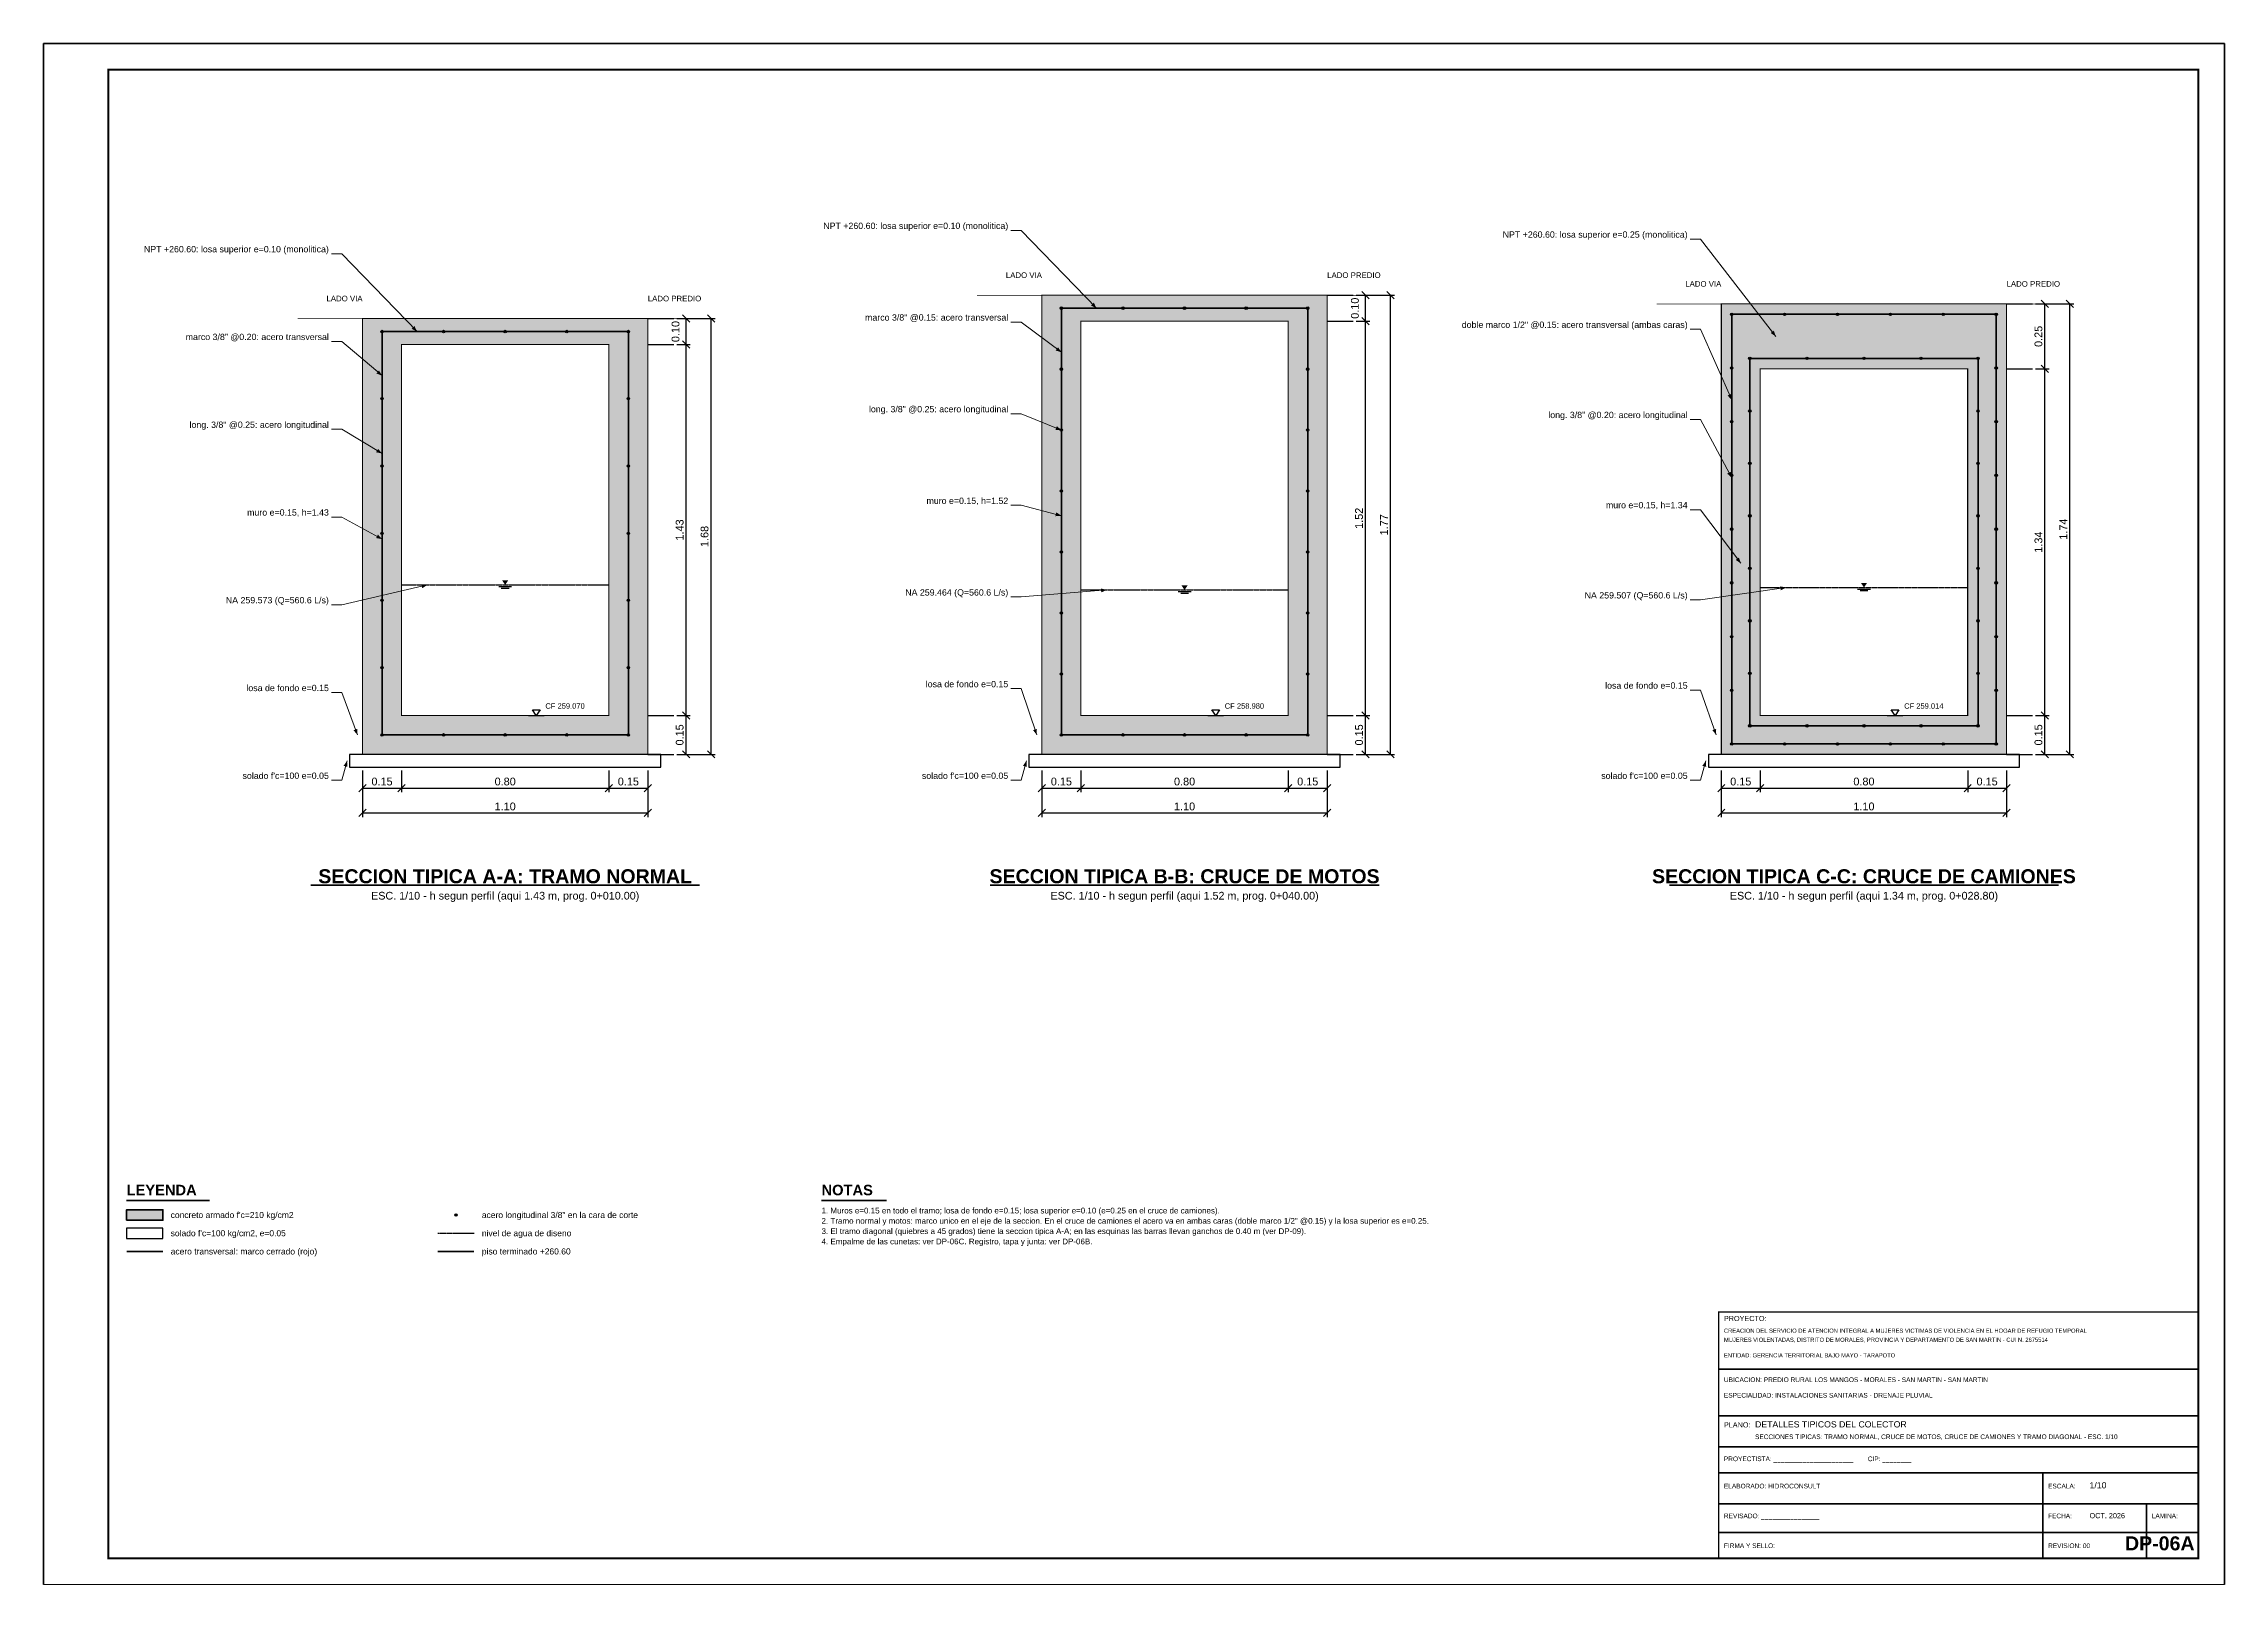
# Paper-space layout 'DP-06A' of a CAD drawing. Header units: metres, sheet in millimetres. Extents: x 0 to 841, y 0 to 594.
# The model-space entities are those that its viewports show. They can reach past a viewport. Long polylines and large blocks are cut down to what shows.
import ezdxf
from ezdxf.enums import TextEntityAlignment as Align

# ---------------------------------------------------------------- set-up
doc = ezdxf.new("R2010")
doc.units = ezdxf.units.M
doc.header["$LTSCALE"] = 0.25
doc.linetypes.add('DASHED', pattern=[1.524, 1.27, -0.254])
for name, color, linetype, lineweight in [('ACERO', 1, 'CONTINUOUS', 35), ('AGUA', 150, 'DASHED', 25), ('CONCRETO', 250, 'CONTINUOUS', 50), ('COTAS', 94, 'CONTINUOUS', 18), ('LLAMADAS', 30, 'CONTINUOUS', 18), ('MARCO', 7, 'CONTINUOUS', 50), ('ROTULO', 7, 'CONTINUOUS', 35), ('TERRENO', 7, 'CONTINUOUS', 30), ('TITULOS', 160, 'CONTINUOUS', 35)]:
    doc.layers.add(name, color=color, linetype=linetype, lineweight=lineweight)
for name, color, linetype in [('ACERO-PUNTOS', 5, 'CONTINUOUS'), ('AGUA-SIMBOLO', 150, 'CONTINUOUS'), ('GUITARRA', 8, 'CONTINUOUS'), ('LEYENDA', 7, 'CONTINUOUS'), ('NIVELES', 7, 'CONTINUOUS'), ('ROTULO-TEXTO', 7, 'CONTINUOUS'), ('SOLADO', 8, 'CONTINUOUS'), ('TEXTOS', 7, 'CONTINUOUS'), ('TEXTOS-NOTAS', 7, 'CONTINUOUS')]:
    doc.layers.add(name, color=color, linetype=linetype)
doc.layers.add('CONCRETO-ACHURADO', color=8, linetype='CONTINUOUS', true_color=0xe2e2e2)
doc.styles.get("Standard").update_dxf_attribs({"font": 'arial.ttf'})
doc.styles.add('TITULOS', font='arialbd.ttf')
doc.dimstyles.new('COT-10', dxfattribs={"dimscale": 0.01, "dimtxt": 3, "dimasz": 2.2, "dimexe": 1.6, "dimexo": 1.2, "dimgap": 1, "dimtad": 1, "dimzin": 0, "dimdsep": 46, "dimtxsty": 'Standard', "dimtsz": 1.4, "dimcen": 2.5, "dimclrd": 256, "dimclre": 256, "dimclrt": 7, "dimazin": 3, "dimtfac": 1, "dimtmove": 0, "dimatfit": 3})

# ---------------------------------------------------------------- blocks, each defined once
blk = doc.blocks.new('ACERO-38')
at = {"layer": 'ACERO-PUNTOS'}
h = blk.add_hatch(color=5, dxfattribs=at)
h.dxf.hatch_style = 1
h.paths.add_polyline_path([(-0.00475, 0, 1), (0.00475, 0, 1)])
at = {"layer": 'ACERO-PUNTOS', "color": 5}
blk.add_circle((0, 0), 0.00475, dxfattribs=at)
blk = doc.blocks.new('SIMB-AGUA')
at = {"layer": 'AGUA-SIMBOLO'}
for p, q in [((-2.5, -0.6), (2.5, -0.6)), ((-1.5, -1.2), (1.5, -1.2))]:
    blk.add_line(p, q, dxfattribs=at)
blk.add_solid([(0, 0), (-1.2, 1.8), (1.2, 1.8)], dxfattribs=at)
blk = doc.blocks.new('SIMB-NIVEL')
at = {"layer": 'NIVELES'}
blk.add_line((-3, 0), (3, 0), dxfattribs=at)
blk.add_lwpolyline([(0, 0), (-1.5, 2.2), (1.5, 2.2)], close=True, dxfattribs=at)
blk = doc.blocks.new('_OBLIQUE')
at = {"color": 0, "linetype": 'BYBLOCK'}
blk.add_line((-0.5, -0.5), (0.5, 0.5), dxfattribs=at)
blk = doc.blocks.new('*D116')
for p, q in [((349188.662, 9281644.4764), (349188.714, 9281644.4764)), ((349188.698, 9281643.14), (349188.698, 9281644.4764)), ((349188.662, 9281643.14), (349188.714, 9281643.14))]:
    blk.add_line(p, q)
at = {"layer": 'Defpoints'}
for p in [(349188.65, 9281644.4764), (349188.65, 9281643.14), (349188.698, 9281643.14)]:
    blk.add_point(p, dxfattribs=at)
at = {"layer": 'COTAS', "xscale": 0.027999999999999997, "yscale": 0.027999999999999997, "rotation": 90}
for p in [(349188.698, 9281644.4764), (349188.698, 9281643.14)]:
    blk.add_blockref('_OBLIQUE', p, dxfattribs=at)
at = {"layer": 'COTAS', "color": 7, "insert": (349188.673, 9281643.8082), "char_height": 0.03, "attachment_point": 5, "rotation": 90}
blk.add_mtext('1.34', dxfattribs=at)
blk = doc.blocks.new('*D117')
for p, q in [((349188.662, 9281644.7264), (349188.714, 9281644.7264)), ((349188.698, 9281644.4764), (349188.698, 9281644.7264)), ((349188.662, 9281644.4764), (349188.714, 9281644.4764))]:
    blk.add_line(p, q)
at = {"layer": 'Defpoints'}
for p in [(349188.65, 9281644.7264), (349188.65, 9281644.4764), (349188.698, 9281644.4764)]:
    blk.add_point(p, dxfattribs=at)
at = {"layer": 'COTAS', "xscale": 0.027999999999999997, "yscale": 0.027999999999999997, "rotation": 90}
for p in [(349188.698, 9281644.7264), (349188.698, 9281644.4764)]:
    blk.add_blockref('_OBLIQUE', p, dxfattribs=at)
at = {"layer": 'COTAS', "color": 7, "insert": (349188.673, 9281644.6014), "char_height": 0.03, "attachment_point": 5, "rotation": 90}
blk.add_mtext('0.25', dxfattribs=at)
blk = doc.blocks.new('*D118')
for p, q in [((349188.662, 9281644.7264), (349188.81, 9281644.7264)), ((349188.794, 9281642.99), (349188.794, 9281644.7264)), ((349188.662, 9281642.99), (349188.81, 9281642.99))]:
    blk.add_line(p, q)
at = {"layer": 'Defpoints'}
for p in [(349188.65, 9281644.7264), (349188.65, 9281642.99), (349188.794, 9281642.99)]:
    blk.add_point(p, dxfattribs=at)
at = {"layer": 'COTAS', "xscale": 0.027999999999999997, "yscale": 0.027999999999999997, "rotation": 90}
for p in [(349188.794, 9281644.7264), (349188.794, 9281642.99)]:
    blk.add_blockref('_OBLIQUE', p, dxfattribs=at)
at = {"layer": 'COTAS', "color": 7, "insert": (349188.769, 9281643.8582), "char_height": 0.03, "attachment_point": 5, "rotation": 90}
blk.add_mtext('1.74', dxfattribs=at)

msp = doc.modelspace()

# ---------------------------------------------------------------- hatches: boundary and pattern name
at = {"layer": 'CONCRETO-ACHURADO', "true_color": 0xe2e2e2}
h = msp.add_hatch(color=7, dxfattribs=at)
h.dxf.hatch_style = 1
h.paths.add_polyline_path([(349184.83, 9281644.66), (349185.93, 9281644.66), (349185.93, 9281644.76), (349184.83, 9281644.76)])
h = msp.add_hatch(color=7, dxfattribs=at)
h.dxf.hatch_style = 1
h.paths.add_polyline_path([(349187.45, 9281644.4764), (349188.55, 9281644.4764), (349188.55, 9281644.7264), (349187.45, 9281644.7264)])
h = msp.add_hatch(color=7, dxfattribs=at)
h.dxf.hatch_style = 1
h.paths.add_polyline_path([(349182.21, 9281644.57), (349183.31, 9281644.57), (349183.31, 9281644.67), (349182.21, 9281644.67)])
h = msp.add_hatch(color=7, dxfattribs=at)
h.dxf.hatch_style = 1
h.paths.add_polyline_path([(349184.83, 9281643.14), (349184.98, 9281643.14), (349184.98, 9281644.66), (349184.83, 9281644.66)])
h = msp.add_hatch(color=7, dxfattribs=at)
h.dxf.hatch_style = 1
h.paths.add_polyline_path([(349185.78, 9281643.14), (349185.93, 9281643.14), (349185.93, 9281644.66), (349185.78, 9281644.66)])
h = msp.add_hatch(color=7, dxfattribs=at)
h.dxf.hatch_style = 1
h.paths.add_polyline_path([(349182.21, 9281643.14), (349182.36, 9281643.14), (349182.36, 9281644.57), (349182.21, 9281644.57)])
h = msp.add_hatch(color=7, dxfattribs=at)
h.dxf.hatch_style = 1
h.paths.add_polyline_path([(349183.16, 9281643.14), (349183.31, 9281643.14), (349183.31, 9281644.57), (349183.16, 9281644.57)])
h = msp.add_hatch(color=7, dxfattribs=at)
h.dxf.hatch_style = 1
h.paths.add_polyline_path([(349187.45, 9281643.14), (349187.6, 9281643.14), (349187.6, 9281644.4764), (349187.45, 9281644.4764)])
h = msp.add_hatch(color=7, dxfattribs=at)
h.dxf.hatch_style = 1
h.paths.add_polyline_path([(349188.4, 9281643.14), (349188.55, 9281643.14), (349188.55, 9281644.4764), (349188.4, 9281644.4764)])
h = msp.add_hatch(color=7, dxfattribs=at)
h.dxf.hatch_style = 1
h.paths.add_polyline_path([(349182.21, 9281642.99), (349183.31, 9281642.99), (349183.31, 9281643.14), (349182.21, 9281643.14)])
h = msp.add_hatch(color=7, dxfattribs=at)
h.dxf.hatch_style = 1
h.paths.add_polyline_path([(349184.83, 9281642.99), (349185.93, 9281642.99), (349185.93, 9281643.14), (349184.83, 9281643.14)])
h = msp.add_hatch(color=7, dxfattribs=at)
h.dxf.hatch_style = 1
h.paths.add_polyline_path([(349187.45, 9281642.99), (349188.55, 9281642.99), (349188.55, 9281643.14), (349187.45, 9281643.14)])
h = msp.add_hatch(color=7, dxfattribs=at)
h.dxf.hatch_style = 1
h.paths.add_polyline_path([(349181.3, 9281641.194), (349181.44, 9281641.194), (349181.44, 9281641.234), (349181.3, 9281641.234)])

# ---------------------------------------------------------------- linework, layer by layer
at = {"layer": 'ACERO'}
for points in [[(349184.905, 9281643.065), (349185.855, 9281643.065), (349185.855, 9281644.71), (349184.905, 9281644.71)], [(349182.285, 9281643.065), (349183.235, 9281643.065), (349183.235, 9281644.62), (349182.285, 9281644.62)], [(349187.49, 9281643.03), (349188.51, 9281643.03), (349188.51, 9281644.6864), (349187.49, 9281644.6864)], [(349187.56, 9281643.1), (349188.44, 9281643.1), (349188.44, 9281644.5164), (349187.56, 9281644.5164)]]:
    msp.add_lwpolyline(points, close=True, dxfattribs=at)
at = {"layer": 'ACERO', "const_width": 0.007}
msp.add_lwpolyline([(349181.3, 9281641.0736), (349181.44, 9281641.0736)], dxfattribs=at)
at = {"layer": 'AGUA'}
for p, q in [((349182.36, 9281643.643), (349183.16, 9281643.643)), ((349184.98, 9281643.6238), (349185.78, 9281643.6238)), ((349187.6, 9281643.6332), (349188.4, 9281643.6332)), ((349182.5, 9281641.1438), (349182.64, 9281641.1438))]:
    msp.add_line(p, q, dxfattribs=at)
at = {"layer": 'CONCRETO', "const_width": 0.004}
for points in [[(349184.83, 9281642.99), (349185.93, 9281642.99), (349185.93, 9281644.76), (349184.83, 9281644.76)], [(349187.45, 9281642.99), (349188.55, 9281642.99), (349188.55, 9281644.7264), (349187.45, 9281644.7264)], [(349182.21, 9281642.99), (349183.31, 9281642.99), (349183.31, 9281644.67), (349182.21, 9281644.67)], [(349184.98, 9281643.14), (349185.78, 9281643.14), (349185.78, 9281644.66), (349184.98, 9281644.66)], [(349182.36, 9281643.14), (349183.16, 9281643.14), (349183.16, 9281644.57), (349182.36, 9281644.57)], [(349187.6, 9281643.14), (349188.4, 9281643.14), (349188.4, 9281644.4764), (349187.6, 9281644.4764)]]:
    msp.add_lwpolyline(points, close=True, dxfattribs=at)
at = {"layer": 'CONCRETO'}
msp.add_lwpolyline([(349181.3, 9281641.194), (349181.44, 9281641.194), (349181.44, 9281641.234), (349181.3, 9281641.234)], close=True, dxfattribs=at)
at = {"layer": 'GUITARRA'}
for p, q in [((349185.93, 9281644.76), (349186.03, 9281644.76)), ((349188.55, 9281644.7264), (349188.65, 9281644.7264)), ((349183.31, 9281644.67), (349183.41, 9281644.67)), ((349185.93, 9281644.66), (349186.03, 9281644.66)), ((349183.31, 9281644.57), (349183.41, 9281644.57)), ((349188.55, 9281644.4764), (349188.65, 9281644.4764)), ((349183.31, 9281643.14), (349183.41, 9281643.14)), ((349185.93, 9281643.14), (349186.03, 9281643.14)), ((349188.55, 9281643.14), (349188.65, 9281643.14)), ((349183.31, 9281642.99), (349183.41, 9281642.99)), ((349185.93, 9281642.99), (349186.03, 9281642.99)), ((349188.55, 9281642.99), (349188.65, 9281642.99))]:
    msp.add_line(p, q, dxfattribs=at)
at = {"layer": 'LLAMADAS'}
for p, q in [((349184.71, 9281645.01), (349184.75, 9281645.01)), ((349184.75, 9281645.01), (349185.04, 9281644.71)), ((349187.33, 9281644.9764), (349187.37, 9281644.9764)), ((349187.37, 9281644.9764), (349187.66, 9281644.6014)), ((349182.09, 9281644.92), (349182.13, 9281644.92)), ((349182.13, 9281644.92), (349182.42, 9281644.62)), ((349184.71, 9281644.6567), (349184.75, 9281644.6567)), ((349184.75, 9281644.6567), (349184.905, 9281644.54)), ((349187.33, 9281644.6287), (349187.37, 9281644.6287)), ((349187.37, 9281644.6287), (349187.49, 9281644.3564)), ((349182.09, 9281644.5817), (349182.13, 9281644.5817)), ((349182.13, 9281644.5817), (349182.285, 9281644.45)), ((349184.71, 9281644.3033), (349184.75, 9281644.3033)), ((349184.75, 9281644.3033), (349184.905, 9281644.24)), ((349187.33, 9281644.2809), (349187.37, 9281644.2809)), ((349187.37, 9281644.2809), (349187.49, 9281644.0564)), ((349182.09, 9281644.2433), (349182.13, 9281644.2433)), ((349182.13, 9281644.2433), (349182.285, 9281644.15)), ((349184.71, 9281643.95), (349184.75, 9281643.95)), ((349184.75, 9281643.95), (349184.905, 9281643.91)), ((349182.09, 9281643.905), (349182.13, 9281643.905)), ((349182.13, 9281643.905), (349182.285, 9281643.82)), ((349187.33, 9281643.9332), (349187.37, 9281643.9332)), ((349187.37, 9281643.9332), (349187.525, 9281643.7264)), ((349182.13, 9281643.5667), (349182.46, 9281643.643)), ((349184.75, 9281643.5967), (349185.08, 9281643.6238)), ((349187.37, 9281643.5855), (349187.7, 9281643.6332)), ((349182.09, 9281643.5667), (349182.13, 9281643.5667)), ((349184.71, 9281643.5967), (349184.75, 9281643.5967)), ((349187.33, 9281643.5855), (349187.37, 9281643.5855)), ((349182.09, 9281643.2283), (349182.13, 9281643.2283)), ((349182.13, 9281643.2283), (349182.19, 9281643.065)), ((349184.71, 9281643.2433), (349184.75, 9281643.2433)), ((349184.75, 9281643.2433), (349184.81, 9281643.065)), ((349187.33, 9281643.2377), (349187.37, 9281643.2377)), ((349187.37, 9281643.2377), (349187.43, 9281643.065)), ((349182.13, 9281642.89), (349182.15, 9281642.965)), ((349184.75, 9281642.89), (349184.77, 9281642.965)), ((349187.37, 9281642.89), (349187.39, 9281642.965)), ((349182.09, 9281642.89), (349182.13, 9281642.89)), ((349184.71, 9281642.89), (349184.75, 9281642.89)), ((349187.33, 9281642.89), (349187.37, 9281642.89))]:
    msp.add_line(p, q, dxfattribs=at)
for points in [[(349185.04, 9281644.71), (349185.0302, 9281644.7312), (349185.0192, 9281644.7205)], [(349182.42, 9281644.62), (349182.4102, 9281644.6412), (349182.3992, 9281644.6305)], [(349187.66, 9281644.6014), (349187.6526, 9281644.6235), (349187.6405, 9281644.6141)], [(349184.905, 9281644.54), (349184.8921, 9281644.5594), (349184.8828, 9281644.5471)], [(349182.285, 9281644.45), (349182.2732, 9281644.4701), (349182.2632, 9281644.4584)], [(349187.49, 9281644.3564), (349187.4882, 9281644.3796), (349187.4741, 9281644.3734)], [(349184.905, 9281644.24), (349184.8875, 9281644.2554), (349184.8817, 9281644.2412)], [(349182.285, 9281644.15), (349182.2701, 9281644.1679), (349182.2622, 9281644.1548)], [(349187.49, 9281644.0564), (349187.4864, 9281644.0794), (349187.4728, 9281644.0722)], [(349184.905, 9281643.91), (349184.8856, 9281643.923), (349184.8818, 9281643.908)], [(349182.285, 9281643.82), (349182.2694, 9281643.8373), (349182.262, 9281643.8238)], [(349187.525, 9281643.7264), (349187.518, 9281643.7486), (349187.5056, 9281643.7394)], [(349182.46, 9281643.643), (349182.4368, 9281643.6455), (349182.4403, 9281643.6305)], [(349185.08, 9281643.6238), (349185.0574, 9281643.6296), (349185.0587, 9281643.6143)], [(349187.7, 9281643.6332), (349187.6771, 9281643.6377), (349187.6793, 9281643.6225)], [(349182.19, 9281643.065), (349182.1896, 9281643.0883), (349182.1752, 9281643.083)], [(349184.81, 9281643.065), (349184.8103, 9281643.0883), (349184.7957, 9281643.0834)], [(349187.43, 9281643.065), (349187.4301, 9281643.0883), (349187.4155, 9281643.0833)], [(349182.15, 9281642.965), (349182.1369, 9281642.9457), (349182.1518, 9281642.9418)], [(349184.77, 9281642.965), (349184.7569, 9281642.9457), (349184.7718, 9281642.9418)], [(349187.39, 9281642.965), (349187.3769, 9281642.9457), (349187.3918, 9281642.9418)]]:
    msp.add_solid(points, dxfattribs=at)
at = {"layer": 'MARCO'}
msp.add_lwpolyline([(349180.98, 9281639.79), (349189.39, 9281639.79), (349189.39, 9281645.73), (349180.98, 9281645.73)], close=True, dxfattribs=at)
at = {"layer": 'MARCO', "const_width": 0.008}
msp.add_lwpolyline([(349181.23, 9281639.89), (349189.29, 9281639.89), (349189.29, 9281645.63), (349181.23, 9281645.63)], close=True, dxfattribs=at)
at = {"layer": 'ROTULO'}
for p, q in [((349187.44, 9281640.62), (349189.29, 9281640.62)), ((349187.44, 9281640.44), (349189.29, 9281640.44)), ((349187.44, 9281640.32), (349189.29, 9281640.32)), ((349187.44, 9281640.22), (349189.29, 9281640.22)), ((349188.69, 9281640.22), (349188.69, 9281639.89)), ((349187.44, 9281640.1), (349189.29, 9281640.1)), ((349189.09, 9281640.1), (349189.09, 9281639.89)), ((349187.44, 9281639.99), (349189.29, 9281639.99))]:
    msp.add_line(p, q, dxfattribs=at)
at = {"layer": 'ROTULO', "const_width": 0.005}
msp.add_lwpolyline([(349187.44, 9281639.89), (349189.29, 9281639.89), (349189.29, 9281640.84), (349187.44, 9281640.84)], close=True, dxfattribs=at)
at = {"layer": 'SOLADO'}
for points in [[(349182.16, 9281642.94), (349183.36, 9281642.94), (349183.36, 9281642.99), (349182.16, 9281642.99)], [(349184.78, 9281642.94), (349185.98, 9281642.94), (349185.98, 9281642.99), (349184.78, 9281642.99)], [(349187.4, 9281642.94), (349188.6, 9281642.94), (349188.6, 9281642.99), (349187.4, 9281642.99)], [(349181.3, 9281641.1238), (349181.44, 9281641.1238), (349181.44, 9281641.1638), (349181.3, 9281641.1638)]]:
    msp.add_lwpolyline(points, close=True, dxfattribs=at)
at = {"layer": 'TERRENO'}
for points, const_width in [([(349184.58, 9281644.76), (349184.83, 9281644.76)], 0.003), ([(349185.93, 9281644.76), (349186.18, 9281644.76)], 0.003), ([(349187.2, 9281644.7264), (349187.45, 9281644.7264)], 0.003), ([(349188.55, 9281644.7264), (349188.8, 9281644.7264)], 0.003), ([(349181.96, 9281644.67), (349182.21, 9281644.67)], 0.003), ([(349183.31, 9281644.67), (349183.56, 9281644.67)], 0.003), ([(349182.5, 9281641.0736), (349182.64, 9281641.0736)], 0.007)]:
    msp.add_lwpolyline(points, dxfattribs=dict(at, const_width=const_width))
at = {"layer": 'TITULOS'}
for p, q in [((349182.01, 9281642.485), (349183.51, 9281642.485)), ((349184.63, 9281642.485), (349186.13, 9281642.485)), ((349187.25, 9281642.485), (349188.75, 9281642.485)), ((349181.3, 9281641.27), (349181.62, 9281641.27)), ((349183.98, 9281641.27), (349184.23, 9281641.27))]:
    msp.add_line(p, q, dxfattribs=at)

# ---------------------------------------------------------------- block references
for p in [(349184.905, 9281644.71), (349185.1425, 9281644.71), (349185.38, 9281644.71), (349185.6175, 9281644.71), (349185.855, 9281644.71), (349182.285, 9281644.62), (349182.5225, 9281644.62), (349182.76, 9281644.62), (349182.9975, 9281644.62), (349183.235, 9281644.62), (349187.49, 9281644.6864), (349187.694, 9281644.6864), (349187.898, 9281644.6864), (349188.102, 9281644.6864), (349188.306, 9281644.6864), (349188.51, 9281644.6864), (349184.905, 9281644.475), (349185.855, 9281644.475), (349187.49, 9281644.4794), (349187.56, 9281644.5164), (349187.78, 9281644.5164), (349188, 9281644.5164), (349188.22, 9281644.5164), (349188.44, 9281644.5164), (349188.51, 9281644.4794), (349182.285, 9281644.3608), (349183.235, 9281644.3608), (349187.49, 9281644.2723), (349187.56, 9281644.3141), (349188.44, 9281644.3141), (349188.51, 9281644.2723), (349184.905, 9281644.24), (349185.855, 9281644.24), (349182.285, 9281644.1017), (349183.235, 9281644.1017), (349187.56, 9281644.1117), (349188.44, 9281644.1117), (349187.49, 9281644.0653), (349188.51, 9281644.0653), (349184.905, 9281644.005), (349185.855, 9281644.005), (349187.49, 9281643.8582), (349187.56, 9281643.9094), (349188.44, 9281643.9094), (349188.51, 9281643.8582), (349182.285, 9281643.8425), (349183.235, 9281643.8425), (349184.905, 9281643.77), (349185.855, 9281643.77), (349187.56, 9281643.707), (349188.44, 9281643.707), (349187.49, 9281643.6511), (349188.51, 9281643.6511), (349182.285, 9281643.5833), (349183.235, 9281643.5833), (349184.905, 9281643.535), (349185.855, 9281643.535), (349187.49, 9281643.4441), (349187.56, 9281643.5047), (349188.44, 9281643.5047), (349188.51, 9281643.4441), (349182.285, 9281643.3242), (349183.235, 9281643.3242), (349184.905, 9281643.3), (349185.855, 9281643.3), (349187.56, 9281643.3023), (349188.44, 9281643.3023), (349187.49, 9281643.2371), (349188.51, 9281643.2371), (349187.56, 9281643.1), (349187.78, 9281643.1), (349188, 9281643.1), (349188.22, 9281643.1), (349188.44, 9281643.1), (349182.285, 9281643.065), (349182.5225, 9281643.065), (349182.76, 9281643.065), (349182.9975, 9281643.065), (349183.235, 9281643.065), (349184.905, 9281643.065), (349185.1425, 9281643.065), (349185.38, 9281643.065), (349185.6175, 9281643.065), (349185.855, 9281643.065), (349187.49, 9281643.03), (349187.694, 9281643.03), (349187.898, 9281643.03), (349188.102, 9281643.03), (349188.306, 9281643.03), (349188.51, 9281643.03)]:
    msp.add_blockref('ACERO-38', p)
at = {"xscale": 0.01, "yscale": 0.01}
for p in [(349182.76, 9281643.643), (349185.38, 9281643.6238), (349188, 9281643.6332)]:
    msp.add_blockref('SIMB-AGUA', p, dxfattribs=at)
at = {"layer": 'ACERO-PUNTOS'}
msp.add_blockref('ACERO-38', (349182.57, 9281641.214), dxfattribs=at)
at = {"layer": 'NIVELES', "xscale": 0.01, "yscale": 0.01}
for p in [(349182.88, 9281643.14), (349185.5, 9281643.14), (349188.12, 9281643.14)]:
    msp.add_blockref('SIMB-NIVEL', p, dxfattribs=at)

# ---------------------------------------------------------------- texts
at = {"layer": 'LEYENDA'}
for s, p in [("concreto armado f'c=210 kg/cm2", (349181.47, 9281641.214)), ('acero longitudinal 3/8" en la cara de corte', (349182.67, 9281641.214)), ("solado f'c=100 kg/cm2, e=0.05", (349181.47, 9281641.1438)), ('acero transversal: marco cerrado (rojo)', (349181.47, 9281641.0736)), ('piso terminado +260.60', (349182.67, 9281641.0736)), ('nivel de agua de diseno', (349182.67, 9281641.1438))]:
    msp.add_text(s, height=0.0234, dxfattribs=at).set_placement(p, align=Align.MIDDLE_LEFT)
at = {"layer": 'NIVELES'}
for s, p in [('CF 259.070', (349182.915, 9281643.166)), ('CF 258.980', (349185.535, 9281643.166)), ('CF 259.014', (349188.155, 9281643.166))]:
    msp.add_text(s, height=0.0208, dxfattribs=at).set_placement(p)
at = {"layer": 'ROTULO-TEXTO'}
for s, height, p in [('CREACION DEL SERVICIO DE ATENCION INTEGRAL A MUJERES VICTIMAS DE VIOLENCIA EN EL HOGAR DE REFUGIO TEMPORAL', 0.016, (349187.46, 9281640.76)), ('PROYECTO:', 0.02, (349187.46, 9281640.805)), ('MUJERES VIOLENTADAS, DISTRITO DE MORALES, PROVINCIA Y DEPARTAMENTO DE SAN MARTIN - CUI N. 2675514', 0.016, (349187.46, 9281640.725)), ('ENTIDAD: GERENCIA TERRITORIAL BAJO MAYO - TARAPOTO', 0.016, (349187.46, 9281640.665)), ('UBICACION: PREDIO RURAL LOS MANGOS - MORALES - SAN MARTIN - SAN MARTIN', 0.018, (349187.46, 9281640.57)), ('ESPECIALIDAD: INSTALACIONES SANITARIAS - DRENAJE PLUVIAL', 0.018, (349187.46, 9281640.51)), ('PLANO:', 0.02, (349187.46, 9281640.395)), ('DETALLES TIPICOS DEL COLECTOR', 0.024, (349187.58, 9281640.395)), ('SECCIONES TIPICAS: TRAMO NORMAL, CRUCE DE MOTOS, CRUCE DE CAMIONES Y TRAMO DIAGONAL - ESC. 1/10', 0.018, (349187.58, 9281640.35)), ('PROYECTISTA: ______________________        CIP: ________', 0.018, (349187.46, 9281640.265)), ('ELABORADO: HIDROCONSULT', 0.018, (349187.46, 9281640.16)), ('ESCALA:', 0.018, (349188.71, 9281640.16)), ('1/10', 0.024, (349188.87, 9281640.16)), ('REVISADO: ________________', 0.018, (349187.46, 9281640.045)), ('FECHA:', 0.018, (349188.71, 9281640.045)), ('OCT. 2026', 0.02, (349188.87, 9281640.045)), ('LAMINA:', 0.018, (349189.11, 9281640.045)), ('FIRMA Y SELLO:', 0.018, (349187.46, 9281639.93)), ('REVISION: 00', 0.018, (349188.71, 9281639.93))]:
    msp.add_text(s, height=height, dxfattribs=at).set_placement(p)
at = {"layer": 'TEXTOS'}
for s, p in [('NPT +260.60: losa superior e=0.10 (monolitica)', (349184.7, 9281645.0154)), ('NPT +260.60: losa superior e=0.10 (monolitica)', (349182.08, 9281644.9254)), ('NPT +260.60: losa superior e=0.25 (monolitica)', (349187.32, 9281644.9818)), ('marco 3/8" @0.20: acero transversal', (349182.08, 9281644.5871)), ('marco 3/8" @0.15: acero transversal', (349184.7, 9281644.6621)), ('doble marco 1/2" @0.15: acero transversal (ambas caras)', (349187.32, 9281644.6341)), ('long. 3/8" @0.25: acero longitudinal', (349182.08, 9281644.2487)), ('long. 3/8" @0.25: acero longitudinal', (349184.7, 9281644.3087)), ('long. 3/8" @0.20: acero longitudinal', (349187.32, 9281644.2863)), ('muro e=0.15, h=1.52', (349184.7, 9281643.9554)), ('muro e=0.15, h=1.34', (349187.32, 9281643.9386)), ('muro e=0.15, h=1.43', (349182.08, 9281643.9104)), ('NA 259.464 (Q=560.6 L/s)', (349184.7, 9281643.6021)), ('NA 259.507 (Q=560.6 L/s)', (349187.32, 9281643.5909)), ('NA 259.573 (Q=560.6 L/s)', (349182.08, 9281643.5721)), ('losa de fondo e=0.15', (349184.7, 9281643.2487)), ('losa de fondo e=0.15', (349187.32, 9281643.2431)), ('losa de fondo e=0.15', (349182.08, 9281643.2337)), ("solado f'c=100 e=0.05", (349182.08, 9281642.8954)), ("solado f'c=100 e=0.05", (349184.7, 9281642.8954)), ("solado f'c=100 e=0.05", (349187.32, 9281642.8954))]:
    msp.add_text(s, height=0.0243, dxfattribs=at).set_placement(p, align=Align.RIGHT)
for p in [(349184.83, 9281644.82), (349187.45, 9281644.7864), (349182.21, 9281644.73)]:
    msp.add_text('LADO VIA', height=0.0216, dxfattribs=at).set_placement(p, align=Align.BOTTOM_RIGHT)
for p in [(349185.93, 9281644.82), (349188.55, 9281644.7864), (349183.31, 9281644.73)]:
    msp.add_text('LADO PREDIO', height=0.0216, dxfattribs=at).set_placement(p, align=Align.BOTTOM_LEFT)
for s, p in [('ESC. 1/10 - h segun perfil (aqui 1.43 m, prog. 0+010.00)', (349182.76, 9281642.445)), ('ESC. 1/10 - h segun perfil (aqui 1.52 m, prog. 0+040.00)', (349185.38, 9281642.445)), ('ESC. 1/10 - h segun perfil (aqui 1.34 m, prog. 0+028.80)', (349188, 9281642.445))]:
    msp.add_text(s, height=0.0297, dxfattribs=at).set_placement(p, align=Align.MIDDLE_CENTER)
at = {"layer": 'TEXTOS-NOTAS'}
for s, p in [('3. El tramo diagonal (quiebres a 45 grados) tiene la seccion tipica A-A; en las esquinas las barras llevan ganchos de 0.40 m (ver DP-09).', (349183.98, 9281641.1407)), ('2. Tramo normal y motos: marco unico en el eje de la seccion. En el cruce de camiones el acero va en ambas caras (doble marco 1/2" @0.15) y la losa superior es e=0.25.', (349183.98, 9281641.1803)), ('1. Muros e=0.15 en todo el tramo; losa de fondo e=0.15; losa superior e=0.10 (e=0.25 en el cruce de camiones).', (349183.98, 9281641.22)), ('4. Empalme de las cunetas: ver DP-06C. Registro, tapa y junta: ver DP-06B.', (349183.98, 9281641.101))]:
    msp.add_text(s, height=0.0221, dxfattribs=at).set_placement(p)
at = {"layer": 'TITULOS', "style": 'TITULOS'}
for s, p in [('SECCION TIPICA A-A: TRAMO NORMAL', (349182.76, 9281642.52)), ('SECCION TIPICA B-B: CRUCE DE MOTOS', (349185.38, 9281642.52)), ('SECCION TIPICA C-C: CRUCE DE CAMIONES', (349188, 9281642.52))]:
    msp.add_text(s, height=0.054, dxfattribs=at).set_placement(p, align=Align.MIDDLE_CENTER)
for s, p in [('LEYENDA', (349181.3, 9281641.29)), ('NOTAS', (349183.98, 9281641.29))]:
    msp.add_text(s, height=0.0405, dxfattribs=at).set_placement(p)
msp.add_text('DP-06A', height=0.054, dxfattribs=at).set_placement((349189.275, 9281639.905), align=Align.BOTTOM_RIGHT)

# ---------------------------------------------------------------- dimensions: what is measured, and where the dimension line sits
at = {"layer": 'COTAS'}
for base, p1, p2 in [((349186.078, 9281644.66), (349186.03, 9281644.66), (349186.03, 9281644.76)), ((349186.174, 9281642.99), (349186.03, 9281642.99), (349186.03, 9281644.76)), ((349183.458, 9281644.57), (349183.41, 9281644.57), (349183.41, 9281644.67)), ((349183.554, 9281642.99), (349183.41, 9281642.99), (349183.41, 9281644.67)), ((349186.078, 9281643.14), (349186.03, 9281643.14), (349186.03, 9281644.66)), ((349183.458, 9281643.14), (349183.41, 9281643.14), (349183.41, 9281644.57)), ((349183.458, 9281642.99), (349183.41, 9281642.99), (349183.41, 9281643.14)), ((349186.078, 9281642.99), (349186.03, 9281642.99), (349186.03, 9281643.14)), ((349188.698, 9281642.99), (349188.65, 9281642.99), (349188.65, 9281643.14))]:
    msp.add_linear_dim(base=base, p1=p1, p2=p2, angle=90, dimstyle='COT-10', dxfattribs=at).render()
for base, p1, p2, picture, middle in [((349188.698, 9281644.4764), (349188.65, 9281644.4764), (349188.65, 9281644.7264), '*D117', (349188.673, 9281644.6014)), ((349188.794, 9281642.99), (349188.65, 9281642.99), (349188.65, 9281644.7264), '*D118', (349188.769, 9281643.8582)), ((349188.698, 9281643.14), (349188.65, 9281643.14), (349188.65, 9281644.4764), '*D116', (349188.673, 9281643.8082))]:
    dim = msp.add_linear_dim(base=base, p1=p1, p2=p2, angle=90, dimstyle='COT-10', dxfattribs=at)
    dim.commit()
    dim.dimension.update_dxf_attribs({"geometry": picture, "text_midpoint": middle})
for base, p1, p2 in [((349182.21, 9281642.86), (349182.21, 9281642.94), (349182.36, 9281642.94)), ((349182.21, 9281642.764), (349182.21, 9281642.94), (349183.31, 9281642.94)), ((349182.36, 9281642.86), (349182.36, 9281642.94), (349183.16, 9281642.94)), ((349183.16, 9281642.86), (349183.16, 9281642.94), (349183.31, 9281642.94)), ((349184.83, 9281642.86), (349184.83, 9281642.94), (349184.98, 9281642.94)), ((349184.83, 9281642.764), (349184.83, 9281642.94), (349185.93, 9281642.94)), ((349184.98, 9281642.86), (349184.98, 9281642.94), (349185.78, 9281642.94)), ((349185.78, 9281642.86), (349185.78, 9281642.94), (349185.93, 9281642.94)), ((349187.45, 9281642.86), (349187.45, 9281642.94), (349187.6, 9281642.94)), ((349187.45, 9281642.764), (349187.45, 9281642.94), (349188.55, 9281642.94)), ((349187.6, 9281642.86), (349187.6, 9281642.94), (349188.4, 9281642.94)), ((349188.4, 9281642.86), (349188.4, 9281642.94), (349188.55, 9281642.94))]:
    msp.add_linear_dim(base=base, p1=p1, p2=p2, dimstyle='COT-10', dxfattribs=at).render()

psp = doc.layouts.new('DP-06A')

# ---------------------------------------------------------------- viewports
at = {"layer": 'MARCO'}
psp.add_viewport(center=(420.5, 297), size=(841, 594), view_center_point=(349185.185, 9281642.76), view_height=5.94, dxfattribs=at)

doc.saveas('drawing.dxf')
